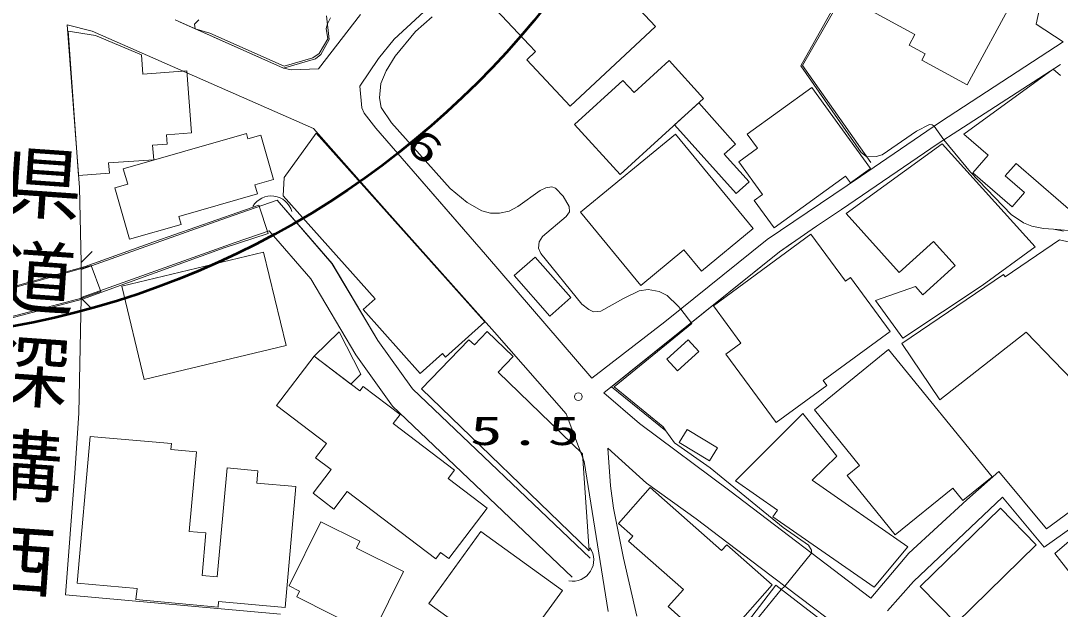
# Model space of a CAD drawing. Units: millimetres on the paper. Extents: x 20 to 1662, y 20 to 574.
# Drawn here: x 47.48 to 67.33, y 145.79 to 157.01 of the extents above; entities that cross this region are included whole.
import ezdxf
from ezdxf.enums import TextEntityAlignment as Align

# ---------------------------------------------------------------- set-up
doc = ezdxf.new("R2010")
doc.units = ezdxf.units.MM
doc.layers.add('D-STR（管路）', color=1, linetype='Continuous', lineweight=50)
doc.layers.add('D-SUV', color=8, linetype='Continuous', lineweight=13)
doc.styles.add('@ＭＳ ゴシック', font='')
doc.styles.add('ＭＳ ゴシック', font='')
doc.styles.get('@ＭＳ ゴシック').set_extended_font_data('@MS Gothic')
doc.styles.get('ＭＳ ゴシック').set_extended_font_data('MS Gothic')

msp = doc.modelspace()

# ---------------------------------------------------------------- linework, layer by layer
at = {"layer": 'D-STR（管路）'}
msp.add_circle((44.344, 167.685), 16.767, dxfattribs=at)
at = {"layer": 'D-SUV'}
for p, q in [((67.383, 159.231), (66.865, 156.951)), ((62.377, 156.157), (64.011, 159.083)), ((63.469, 158.019), (62.405, 156.159)), ((66.523, 157.587), (65.551, 155.795)), ((54.615, 156.663), (55.419, 157.405)), ((55.419, 157.405), (54.615, 156.663)), ((57.189, 156.553), (56.287, 157.517)), ((64.553, 156.755), (63.383, 157.391)), ((59.193, 157.339), (59.599, 156.905)), ((50.433, 157.033), (52.501, 156.107)), ((50.515, 156.995), (52.501, 156.107)), ((50.803, 156.947), (50.881, 157.033)), ((53.165, 156.095), (53.967, 157.133)), ((53.337, 156.959), (53.315, 156.867)), ((53.369, 156.659), (53.321, 157.109)), ((53.395, 157.071), (53.337, 156.959)), ((55.019, 156.807), (55.337, 157.091)), ((48.845, 156.819), (48.369, 156.939)), ((48.369, 156.939), (48.607, 153.833)), ((48.587, 154.063), (48.391, 156.813)), ((48.391, 156.813), (48.909, 156.733)), ((53.073, 154.959), (48.845, 156.819)), ((50.813, 156.863), (50.803, 156.947)), ((51.093, 156.777), (50.813, 156.863)), ((52.515, 156.151), (51.093, 156.777)), ((53.315, 156.867), (53.343, 156.671)), ((54.629, 156.341), (55.019, 156.807)), ((59.599, 156.905), (57.975, 155.387)), ((66.865, 156.951), (67.381, 156.611)), ((48.909, 156.733), (49.787, 156.365)), ((53.343, 156.671), (53.183, 156.387)), ((53.209, 156.373), (53.369, 156.659)), ((54.315, 156.297), (54.615, 156.663)), ((54.615, 156.663), (54.315, 156.297)), ((64.443, 156.551), (64.553, 156.755)), ((67.383, 156.611), (65.039, 155.083)), ((49.787, 156.365), (49.815, 155.997)), ((53.183, 156.387), (53.061, 156.309)), ((53.111, 156.291), (53.209, 156.373)), ((57.147, 156.271), (57.309, 156.425)), ((57.309, 156.425), (57.189, 156.553)), ((64.749, 156.385), (64.443, 156.551)), ((64.683, 156.265), (64.749, 156.385)), ((52.501, 156.107), (53.111, 156.291)), ((53.061, 156.309), (52.515, 156.151)), ((53.959, 155.769), (54.315, 156.297)), ((54.315, 156.297), (53.959, 155.769)), ((54.457, 156.057), (54.629, 156.341)), ((57.975, 155.387), (57.147, 156.271)), ((59.191, 155.643), (59.861, 156.255)), ((59.861, 156.255), (60.519, 155.533)), ((65.551, 155.795), (64.683, 156.265)), ((67.333, 156.181), (65.371, 154.913)), ((49.815, 155.997), (50.657, 156.057)), ((50.657, 156.057), (50.743, 154.877)), ((52.501, 156.107), (52.651, 156.081)), ((52.651, 156.081), (53.165, 156.095)), ((54.355, 155.817), (54.457, 156.057)), ((63.527, 154.501), (62.377, 156.157)), ((62.405, 156.159), (63.711, 154.307)), ((65.487, 154.849), (67.195, 156.091)), ((67.195, 156.091), (67.335, 155.969)), ((53.993, 155.355), (53.959, 155.769)), ((53.959, 155.769), (53.993, 155.355)), ((54.329, 155.543), (54.355, 155.817)), ((58.055, 155.033), (58.979, 155.875)), ((58.979, 155.875), (59.191, 155.643)), ((61.351, 154.849), (62.583, 155.743)), ((62.583, 155.743), (63.703, 154.197)), ((54.363, 155.361), (54.329, 155.543)), ((60.519, 155.533), (58.925, 154.079)), ((59.961, 155.031), (60.425, 155.447)), ((60.425, 155.447), (61.129, 154.663)), ((54.039, 155.251), (53.993, 155.355)), ((53.993, 155.355), (54.039, 155.251)), ((54.259, 154.965), (54.039, 155.251)), ((54.039, 155.251), (54.259, 154.965)), ((54.563, 155.067), (54.363, 155.361)), ((55.683, 153.813), (54.563, 155.067)), ((58.925, 154.079), (58.055, 155.033)), ((61.143, 153.717), (59.961, 155.031)), ((65.039, 155.083), (63.517, 154.045)), ((64.831, 155.037), (64.583, 154.905)), ((64.883, 155.031), (64.831, 155.037)), ((64.923, 155.005), (64.883, 155.031)), ((65.103, 154.741), (64.923, 155.005)), ((49.441, 154.189), (51.791, 154.861)), ((50.743, 154.877), (50.265, 154.841)), ((50.265, 154.841), (50.277, 154.663)), ((51.791, 154.861), (51.821, 154.759)), ((51.821, 154.759), (52.069, 154.829)), ((52.069, 154.829), (52.311, 153.987)), ((52.511, 154.021), (53.123, 154.869)), ((54.425, 153.429), (53.073, 154.959)), ((53.123, 154.869), (56.345, 151.267)), ((56.353, 152.557), (54.259, 154.965)), ((54.259, 154.965), (55.939, 153.033)), ((58.171, 153.361), (59.983, 154.853)), ((59.983, 154.853), (61.467, 153.049)), ((61.545, 154.583), (61.351, 154.849)), ((64.583, 154.905), (63.927, 154.459)), ((65.371, 154.913), (64.997, 154.673)), ((65.951, 154.449), (65.487, 154.849)), ((50.277, 154.663), (49.999, 154.643)), ((49.999, 154.643), (50.021, 154.363)), ((61.129, 154.663), (60.913, 154.471)), ((61.189, 154.325), (61.545, 154.583)), ((64.997, 154.673), (63.149, 153.415)), ((63.241, 153.335), (65.075, 154.665)), ((65.075, 154.665), (66.847, 152.699)), ((65.613, 154.125), (65.103, 154.741)), ((60.913, 154.471), (61.391, 153.939)), ((63.635, 154.415), (63.527, 154.501)), ((63.813, 154.425), (63.635, 154.415)), ((63.927, 154.459), (63.813, 154.425)), ((65.661, 154.115), (65.951, 154.449)), ((50.021, 154.363), (49.161, 154.301)), ((49.161, 154.301), (49.175, 154.105)), ((49.525, 153.895), (49.441, 154.189)), ((61.645, 153.697), (61.189, 154.325)), ((63.703, 154.197), (63.321, 153.919)), ((66.485, 154.293), (66.279, 154.053)), ((67.967, 153.009), (66.485, 154.293)), ((49.175, 154.105), (48.587, 154.063)), ((52.311, 153.987), (51.951, 153.885)), ((52.493, 153.677), (52.511, 154.021)), ((63.517, 154.045), (61.735, 152.841)), ((63.227, 154.049), (61.865, 153.061)), ((63.321, 153.919), (63.227, 154.049)), ((66.393, 153.315), (65.613, 154.125)), ((66.411, 153.465), (65.661, 154.115)), ((66.279, 154.053), (66.643, 153.735)), ((48.607, 153.833), (48.635, 152.401)), ((49.281, 153.825), (49.525, 153.895)), ((49.561, 152.845), (49.281, 153.825)), ((51.951, 153.885), (52.001, 153.709)), ((56.003, 153.547), (55.683, 153.813)), ((57.509, 153.829), (57.397, 153.773)), ((57.619, 153.845), (57.509, 153.829)), ((57.695, 153.821), (57.619, 153.845)), ((57.837, 153.667), (57.695, 153.821)), ((61.391, 153.939), (61.143, 153.717)), ((52.001, 153.709), (50.499, 153.279)), ((51.409, 153.257), (52.381, 153.591)), ((51.409, 153.257), (52.381, 153.589)), ((52.381, 153.591), (53.427, 152.381)), ((52.381, 153.589), (53.425, 152.381)), ((54.251, 151.711), (52.493, 153.677)), ((57.397, 153.773), (56.973, 153.469)), ((57.951, 153.471), (57.837, 153.667)), ((61.487, 153.583), (61.645, 153.697)), ((66.643, 153.735), (66.411, 153.465)), ((52.029, 153.497), (50.021, 152.793)), ((52.205, 152.955), (52.029, 153.497)), ((56.525, 151.071), (54.425, 153.429)), ((56.283, 153.389), (56.003, 153.547)), ((56.453, 153.345), (56.283, 153.389)), ((56.973, 153.469), (56.805, 153.381)), ((57.957, 153.371), (57.951, 153.471)), ((61.865, 153.061), (61.487, 153.583)), ((63.149, 153.415), (62.675, 153.095)), ((48.635, 152.267), (51.409, 153.257)), ((48.635, 152.267), (51.409, 153.257)), ((50.499, 153.279), (50.543, 153.127)), ((56.623, 153.341), (56.453, 153.345)), ((56.805, 153.381), (56.623, 153.341)), ((57.443, 152.895), (57.893, 153.277)), ((57.893, 153.277), (57.957, 153.371)), ((59.321, 151.965), (58.171, 153.361)), ((64.251, 152.213), (63.241, 153.335)), ((66.625, 153.157), (66.393, 153.315)), ((50.543, 153.127), (49.561, 152.845)), ((52.223, 153.007), (51.575, 152.785)), ((52.223, 153.007), (51.575, 152.785)), ((53.019, 152.087), (52.223, 153.007)), ((53.019, 152.087), (52.223, 153.007)), ((61.467, 153.049), (60.479, 152.235)), ((62.675, 153.095), (61.969, 152.605)), ((66.785, 153.093), (66.625, 153.157)), ((67.011, 153.053), (66.785, 153.093)), ((67.201, 153.039), (67.011, 153.053)), ((67.201, 153.039), (68.205, 152.945)), ((67.387, 152.999), (67.201, 153.039)), ((50.021, 152.793), (48.713, 152.323)), ((51.367, 152.681), (52.205, 152.955)), ((57.367, 152.677), (57.377, 152.795)), ((57.377, 152.795), (57.443, 152.895)), ((61.735, 152.841), (59.781, 151.267)), ((60.705, 151.575), (62.567, 152.943)), ((62.567, 152.943), (63.227, 152.045)), ((64.909, 152.805), (64.251, 152.213)), ((65.323, 152.343), (64.909, 152.805)), ((66.275, 152.131), (67.311, 152.833)), ((67.311, 152.833), (68.029, 152.673)), ((51.575, 152.785), (48.635, 151.737)), ((51.575, 152.785), (48.635, 151.737)), ((48.635, 152.401), (48.847, 152.613)), ((48.663, 151.699), (51.367, 152.681)), ((49.411, 151.949), (52.119, 152.601)), ((52.119, 152.601), (52.549, 150.821)), ((57.413, 152.573), (57.367, 152.677)), ((61.969, 152.605), (58.615, 149.913)), ((61.969, 152.605), (58.759, 150.029)), ((60.143, 152.643), (59.321, 151.965)), ((60.479, 152.235), (60.143, 152.643)), ((62.203, 152.769), (61.969, 152.605)), ((66.847, 152.699), (65.835, 151.961)), ((48.635, 152.401), (48.635, 151.721)), ((58.387, 150.193), (56.353, 152.557)), ((56.905, 152.151), (57.305, 152.503)), ((57.305, 152.503), (57.983, 151.731)), ((58.197, 151.607), (57.413, 152.573)), ((48.713, 152.323), (46.679, 151.761)), ((48.645, 152.285), (46.701, 151.735)), ((48.825, 152.345), (48.645, 152.285)), ((49.015, 151.847), (48.825, 152.345)), ((53.425, 152.381), (54.301, 150.913)), ((53.427, 152.381), (54.301, 150.913)), ((64.703, 151.785), (65.323, 152.343)), ((53.883, 150.639), (53.019, 152.087)), ((53.881, 150.639), (53.019, 152.087)), ((57.583, 151.379), (56.905, 152.151)), ((63.227, 152.045), (63.321, 152.115)), ((63.321, 152.115), (64.079, 151.085)), ((64.303, 150.859), (66.245, 152.173)), ((66.245, 152.173), (66.275, 152.131)), ((48.669, 151.727), (49.015, 151.847)), ((49.839, 150.167), (49.411, 151.949)), ((59.291, 151.859), (58.987, 151.713)), ((59.459, 151.885), (59.291, 151.859)), ((59.671, 151.849), (59.459, 151.885)), ((59.821, 151.771), (59.671, 151.849)), ((63.801, 151.679), (64.563, 151.943)), ((65.835, 151.961), (64.323, 150.957)), ((64.563, 151.943), (64.703, 151.785)), ((46.723, 151.193), (48.663, 151.699)), ((46.739, 151.217), (48.669, 151.727)), ((48.635, 151.721), (48.591, 149.525)), ((48.635, 151.721), (48.847, 151.509)), ((54.017, 151.503), (54.251, 151.711)), ((57.983, 151.731), (57.583, 151.379)), ((58.331, 151.503), (58.197, 151.607)), ((58.987, 151.713), (58.555, 151.473)), ((60.025, 151.577), (59.821, 151.771)), ((64.323, 150.957), (63.801, 151.679)), ((55.109, 150.285), (54.017, 151.503)), ((58.419, 151.461), (58.331, 151.503)), ((58.555, 151.473), (58.419, 151.461)), ((60.085, 151.511), (60.025, 151.577)), ((60.297, 151.237), (60.085, 151.511)), ((61.229, 150.863), (60.705, 151.575)), ((56.345, 151.267), (55.595, 150.597)), ((59.781, 151.267), (58.387, 150.193)), ((58.809, 150.031), (60.297, 151.237)), ((53.083, 150.617), (53.559, 151.081)), ((53.559, 151.081), (53.975, 150.269)), ((56.143, 150.831), (56.389, 151.085)), ((56.389, 151.085), (56.885, 150.607)), ((57.895, 149.511), (56.525, 151.071)), ((64.079, 151.085), (62.803, 150.147)), ((66.679, 151.075), (65.031, 149.781)), ((67.731, 149.977), (66.679, 151.075)), ((52.549, 150.821), (49.839, 150.167)), ((54.301, 150.913), (54.959, 149.991)), ((54.301, 150.913), (54.959, 149.991)), ((55.133, 149.989), (56.039, 150.929)), ((56.039, 150.929), (56.143, 150.831)), ((59.819, 150.557), (60.223, 150.927)), ((60.223, 150.927), (60.427, 150.705)), ((60.943, 150.655), (61.229, 150.863)), ((65.031, 149.781), (64.303, 150.859)), ((52.365, 149.673), (53.083, 150.617)), ((53.083, 150.617), (53.955, 149.951)), ((53.783, 150.083), (53.083, 150.617)), ((54.581, 149.661), (53.881, 150.639)), ((54.581, 149.661), (53.883, 150.639)), ((55.535, 150.665), (55.109, 150.285)), ((55.595, 150.597), (55.535, 150.665)), ((60.427, 150.705), (60.023, 150.335)), ((61.903, 149.349), (60.943, 150.655)), ((62.635, 149.593), (64.051, 150.743)), ((64.051, 150.743), (66.025, 148.311)), ((56.885, 150.607), (56.595, 150.307)), ((60.023, 150.335), (59.819, 150.557)), ((53.975, 150.269), (53.783, 150.083)), ((56.595, 150.307), (58.205, 148.753)), ((53.955, 149.951), (54.019, 150.037)), ((54.019, 150.037), (54.725, 149.499)), ((58.759, 150.029), (59.795, 149.189)), ((59.745, 149.263), (58.809, 150.031)), ((62.869, 150.057), (61.903, 149.349)), ((62.803, 150.147), (62.869, 150.057)), ((54.959, 149.991), (58.355, 146.763)), ((54.959, 149.991), (58.353, 146.763)), ((58.337, 146.899), (55.133, 149.989)), ((58.615, 149.913), (59.295, 149.331)), ((53.317, 148.949), (52.365, 149.673)), ((58.009, 146.399), (54.581, 149.661)), ((58.009, 146.399), (54.581, 149.661)), ((48.591, 149.525), (48.517, 148.379)), ((54.725, 149.499), (54.595, 149.327)), ((58.237, 148.605), (57.895, 149.511)), ((61.125, 148.233), (62.413, 149.521)), ((62.413, 149.521), (63.063, 148.707)), ((63.497, 148.529), (62.635, 149.593)), ((54.595, 149.327), (55.763, 148.439)), ((59.295, 149.331), (61.019, 148.043)), ((59.795, 149.189), (59.745, 149.263)), ((48.559, 146.283), (48.811, 149.083)), ((48.811, 149.083), (50.361, 148.945)), ((59.963, 148.959), (59.795, 149.189)), ((60.055, 148.967), (60.207, 149.217)), ((60.207, 149.217), (60.785, 148.867)), ((50.361, 148.945), (50.351, 148.831)), ((50.351, 148.831), (50.837, 148.787)), ((53.111, 148.677), (53.317, 148.949)), ((58.739, 148.141), (58.689, 148.859)), ((58.689, 148.859), (59.431, 148.191)), ((60.645, 148.483), (59.963, 148.959)), ((60.633, 148.617), (60.055, 148.967)), ((60.785, 148.867), (60.633, 148.617)), ((50.837, 148.787), (50.699, 147.269)), ((53.411, 148.449), (53.111, 148.677)), ((58.205, 148.753), (58.337, 146.899)), ((63.063, 148.707), (62.589, 148.251)), ((67.065, 147.319), (68.931, 148.693)), ((51.235, 146.405), (51.421, 148.483)), ((51.421, 148.483), (52.011, 148.429)), ((52.011, 148.429), (51.989, 148.193)), ((53.067, 147.999), (53.411, 148.449)), ((55.763, 148.439), (55.641, 148.279)), ((58.697, 145.743), (58.237, 148.605)), ((62.041, 147.343), (60.645, 148.483)), ((63.259, 148.335), (63.497, 148.529)), ((69.155, 148.499), (67.019, 146.967)), ((48.517, 148.379), (48.339, 146.061)), ((55.641, 148.279), (56.387, 147.713)), ((61.927, 147.673), (61.125, 148.233)), ((62.589, 148.251), (64.421, 146.979)), ((64.177, 147.205), (63.259, 148.335)), ((66.025, 148.311), (65.469, 147.859)), ((65.543, 147.871), (66.157, 148.411)), ((66.157, 148.411), (67.065, 147.319)), ((51.989, 148.193), (52.737, 148.125)), ((52.737, 148.125), (52.529, 145.817)), ((53.715, 148.031), (53.463, 147.697)), ((55.405, 146.747), (53.715, 148.031)), ((58.801, 147.713), (58.739, 148.141)), ((58.893, 147.423), (59.497, 148.109)), ((59.431, 148.191), (60.377, 147.511)), ((59.497, 148.109), (60.863, 146.905)), ((61.019, 148.043), (63.709, 145.997)), ((65.275, 148.097), (64.177, 147.205)), ((65.469, 147.859), (65.275, 148.097)), ((67.225, 146.849), (68.693, 148.115)), ((53.463, 147.697), (53.067, 147.999)), ((64.439, 146.853), (65.543, 147.871)), ((66.223, 147.923), (64.529, 146.317)), ((67.019, 146.967), (66.223, 147.923)), ((56.387, 147.713), (55.655, 146.751)), ((58.991, 146.761), (58.801, 147.713)), ((61.841, 147.547), (61.927, 147.673)), ((64.655, 146.221), (66.187, 147.715)), ((66.187, 147.715), (66.871, 147.015)), ((52.609, 146.231), (53.215, 147.451)), ((53.215, 147.451), (53.955, 147.083)), ((60.377, 147.511), (61.599, 146.579)), ((63.775, 146.205), (61.841, 147.547)), ((50.699, 147.269), (51.019, 147.241)), ((51.019, 147.241), (50.945, 146.431)), ((55.273, 145.897), (56.267, 147.271)), ((56.267, 147.271), (57.823, 146.145)), ((59.169, 147.179), (58.893, 147.423)), ((62.521, 147.011), (62.041, 147.343)), ((53.955, 147.083), (53.891, 146.953)), ((59.087, 147.087), (59.169, 147.179)), ((60.133, 146.163), (59.087, 147.087)), ((53.891, 146.953), (54.793, 146.505)), ((55.499, 146.871), (55.405, 146.747)), ((55.655, 146.751), (55.499, 146.871)), ((60.863, 146.905), (60.961, 147.017)), ((60.961, 147.017), (61.827, 146.253)), ((62.067, 146.227), (62.579, 146.857)), ((62.581, 146.911), (62.521, 147.011)), ((62.579, 146.857), (62.581, 146.911)), ((63.709, 145.997), (64.439, 146.853)), ((64.421, 146.979), (63.775, 146.205)), ((66.871, 147.015), (65.339, 145.519)), ((67.843, 146.053), (67.225, 146.849)), ((59.243, 145.653), (58.991, 146.761)), ((54.793, 146.505), (54.193, 145.301)), ((61.599, 146.579), (63.115, 145.439)), ((49.703, 146.179), (48.559, 146.283)), ((50.945, 146.431), (51.235, 146.405)), ((61.827, 146.253), (60.723, 145.001)), ((60.903, 144.951), (61.897, 146.245)), ((61.897, 146.245), (64.145, 144.517)), ((64.529, 146.317), (64.029, 145.755)), ((48.339, 146.061), (52.445, 145.689)), ((49.683, 145.969), (49.703, 146.179)), ((52.807, 146.131), (52.609, 146.231)), ((52.751, 146.019), (52.807, 146.131)), ((57.823, 146.145), (56.641, 144.511)), ((59.845, 145.835), (60.133, 146.163)), ((60.971, 144.899), (62.001, 146.165)), ((62.001, 146.165), (62.067, 146.227)), ((65.339, 145.519), (64.655, 146.221)), ((51.249, 145.827), (49.683, 145.969)), ((51.257, 145.933), (51.249, 145.827)), ((52.529, 145.817), (51.257, 145.933)), ((54.193, 145.301), (52.751, 146.019)), ((56.071, 145.321), (55.273, 145.897)), ((60.399, 145.345), (59.845, 145.835))]:
    msp.add_line(p, q, dxfattribs=at)
msp.add_circle((58.127, 149.841), 0.075, dxfattribs=at)
for centre, start, end in [((52.265, 153.266), 15.2107, 149.9709), ((58.017, 146.727), 260.153, 34.9132)]:
    msp.add_arc(centre, 0.406, start, end, dxfattribs=at)

# ---------------------------------------------------------------- texts
at = {"layer": 'D-SUV', "style": 'ＭＳ ゴシック', "width": 1.65}
msp.add_text('6', height=0.55, rotation=319, dxfattribs=at).set_placement((54.673, 154.495), align=Align.BOTTOM_LEFT)
at = {"layer": 'D-SUV', "insert": (47.256, 154.725), "char_height": 1.1, "attachment_point": 7, "rotation": 266, "style": '@ＭＳ ゴシック'}
msp.add_mtext('\\T1.2;県道深溝西浦線', dxfattribs=at)
at = {"layer": 'D-SUV', "insert": (56.061, 148.909), "char_height": 0.5499, "attachment_point": 7, "style": 'ＭＳ ゴシック'}
msp.add_mtext('\\T1.2;\\W1.65;5.5', dxfattribs=at)

doc.saveas('drawing.dxf')
